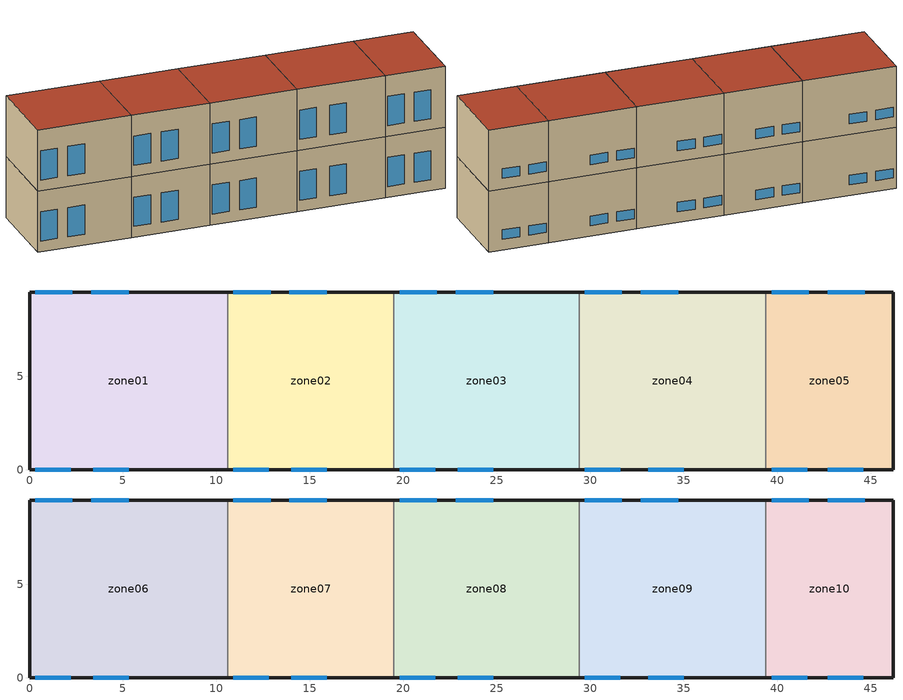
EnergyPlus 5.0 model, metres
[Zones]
zone01
 floor ground (GROUND_FLOOR): 10.6,9.5 10.6,0 0,0 0,9.5 z0
 wall outside (EXT_WALL): 10.6,9.5 0,9.5 0,0 10.6,0 z0:7.1
 wall to zone02 (ADJ_WALL): 10.6,0 10.6,9.5 z0:7.1
 window (EXT_WINDOW1): 0.3,0 2.2,0 / 3.4,0 5.3,0 z1.25:4.65; 2.3,9.5 0.3,9.5 / 5.3,9.5 3.3,9.5 z1.25:2.35
 ceiling to zone06 (ADJ_CEILING): 0,9.5 0,0 10.6,0 10.6,9.5 z7.1
zone02
 floor ground (GROUND_FLOOR): 19.5,9.5 19.5,0 10.6,0 10.6,9.5 z0
 wall outside (EXT_WALL): 19.5,9.5 10.6,9.5 / 10.6,0 19.5,0 z0:7.1
 wall to zone03 (ADJ_WALL): 19.5,0 19.5,9.5 z0:7.1
 wall to zone01 (ADJ_WALL): 10.6,9.5 10.6,0 z0:7.1
 window (EXT_WINDOW1): 10.9,0 12.8,0 / 14,0 15.9,0 z1.25:4.65; 12.9,9.5 10.9,9.5 / 15.9,9.5 13.9,9.5 z1.25:2.35
 ceiling to zone07 (ADJ_CEILING): 10.6,9.5 10.6,0 19.5,0 19.5,9.5 z7.1
zone03
 floor ground (GROUND_FLOOR): 29.4,9.5 29.4,0 19.5,0 19.5,9.5 z0
 wall outside (EXT_WALL): 29.4,9.5 19.5,9.5 / 19.5,0 29.4,0 z0:7.1
 wall to zone04 (ADJ_WALL): 29.4,0 29.4,9.5 z0:7.1
 wall to zone02 (ADJ_WALL): 19.5,9.5 19.5,0 z0:7.1
 window (EXT_WINDOW1): 19.8,0 21.7,0 / 22.9,0 24.8,0 z1.25:4.65; 21.8,9.5 19.8,9.5 / 24.8,9.5 22.8,9.5 z1.25:2.35
 ceiling to zone08 (ADJ_CEILING): 19.5,9.5 19.5,0 29.4,0 29.4,9.5 z7.1
zone04
 floor ground (GROUND_FLOOR): 39.4,9.5 39.4,0 29.4,0 29.4,9.5 z0
 wall outside (EXT_WALL): 39.4,9.5 29.4,9.5 / 29.4,0 39.4,0 z0:7.1
 wall to zone05 (ADJ_WALL): 39.4,0 39.4,9.5 z0:7.1
 wall to zone03 (ADJ_WALL): 29.4,9.5 29.4,0 z0:7.1
 window (EXT_WINDOW1): 29.7,0 31.6,0 / 33.1,0 35,0 z1.25:4.65; 31.7,9.5 29.7,9.5 / 34.7,9.5 32.7,9.5 z1.25:2.35
 ceiling to zone09 (ADJ_CEILING): 29.4,9.5 29.4,0 39.4,0 39.4,9.5 z7.1
zone05
 floor ground (GROUND_FLOOR): 46.2,9.5 46.2,0 39.4,0 39.4,9.5 z0
 wall outside (EXT_WALL): 39.4,0 46.2,0 46.2,9.5 39.4,9.5 z0:7.1
 wall to zone04 (ADJ_WALL): 39.4,9.5 39.4,0 z0:7.1
 window (EXT_WINDOW1): 39.7,0 41.6,0 / 42.7,0 44.6,0 z1.25:4.65; 41.7,9.5 39.7,9.5 / 44.7,9.5 42.7,9.5 z1.25:2.35
 ceiling to zone10 (ADJ_CEILING): 39.4,9.5 39.4,0 46.2,0 46.2,9.5 z7.1
zone06
 floor to zone01 (ADJ_CEILING): 10.6,9.5 10.6,0 0,0 0,9.5 z7.1
 wall outside (EXT_WALL): 10.6,9.5 0,9.5 0,0 10.6,0 z7.1:14.2
 wall to zone07 (ADJ_WALL): 10.6,0 10.6,9.5 z7.1:14.2
 window (EXT_WINDOW1): 0.3,0 2.2,0 / 3.4,0 5.3,0 z8.35:11.75; 2.3,9.5 0.3,9.5 / 5.3,9.5 3.3,9.5 z8.35:9.45
 roof outside (EXT_ROOF): 0,9.5 0,0 10.6,0 10.6,9.5 z14.2
zone07
 floor to zone02 (ADJ_CEILING): 19.5,9.5 19.5,0 10.6,0 10.6,9.5 z7.1
 wall outside (EXT_WALL): 19.5,9.5 10.6,9.5 / 10.6,0 19.5,0 z7.1:14.2
 wall to zone08 (ADJ_WALL): 19.5,0 19.5,9.5 z7.1:14.2
 wall to zone06 (ADJ_WALL): 10.6,9.5 10.6,0 z7.1:14.2
 window (EXT_WINDOW1): 10.9,0 12.8,0 / 14,0 15.9,0 z8.35:11.75; 12.9,9.5 10.9,9.5 / 15.9,9.5 13.9,9.5 z8.35:9.45
 roof outside (EXT_ROOF): 10.6,9.5 10.6,0 19.5,0 19.5,9.5 z14.2
zone08
 floor to zone03 (ADJ_CEILING): 29.4,9.5 29.4,0 19.5,0 19.5,9.5 z7.1
 wall outside (EXT_WALL): 29.4,9.5 19.5,9.5 / 19.5,0 29.4,0 z7.1:14.2
 wall to zone09 (ADJ_WALL): 29.4,0 29.4,9.5 z7.1:14.2
 wall to zone07 (ADJ_WALL): 19.5,9.5 19.5,0 z7.1:14.2
 window (EXT_WINDOW1): 19.8,0 21.7,0 / 22.9,0 24.8,0 z8.35:11.75; 21.8,9.5 19.8,9.5 / 24.8,9.5 22.8,9.5 z8.35:9.45
 roof outside (EXT_ROOF): 19.5,9.5 19.5,0 29.4,0 29.4,9.5 z14.2
zone09
 floor to zone04 (ADJ_CEILING): 39.4,9.5 39.4,0 29.4,0 29.4,9.5 z7.1
 wall outside (EXT_WALL): 39.4,9.5 29.4,9.5 / 29.4,0 39.4,0 z7.1:14.2
 wall to zone10 (ADJ_WALL): 39.4,0 39.4,9.5 z7.1:14.2
 wall to zone08 (ADJ_WALL): 29.4,9.5 29.4,0 z7.1:14.2
 window (EXT_WINDOW1): 29.7,0 31.6,0 / 33.1,0 35,0 z8.35:11.75; 31.7,9.5 29.7,9.5 / 34.7,9.5 32.7,9.5 z8.35:9.45
 roof outside (EXT_ROOF): 29.4,9.5 29.4,0 39.4,0 39.4,9.5 z14.2
zone10
 floor to zone05 (ADJ_CEILING): 46.2,9.5 46.2,0 39.4,0 39.4,9.5 z7.1
 wall outside (EXT_WALL): 39.4,0 46.2,0 46.2,9.5 39.4,9.5 z7.1:14.2
 wall to zone09 (ADJ_WALL): 39.4,9.5 39.4,0 z7.1:14.2
 window (EXT_WINDOW1): 39.7,0 41.6,0 / 42.7,0 44.6,0 z8.35:11.75; 41.7,9.5 39.7,9.5 / 44.7,9.5 42.7,9.5 z8.35:9.45
 roof outside (EXT_ROOF): 39.4,9.5 39.4,0 46.2,0 46.2,9.5 z14.2
[Building]
TRNSYS18: North Axis {deg}=0; Terrain=City; Loads Convergence Tolerance Value=0; Temperature Convergence Tolerance Value {deltaC}=0; Solar Distribution=FullInteriorAndExterior; Maximum Number of Warmup Days=0
[Site:Location]
not used: Latitude {deg}=0; Longitude {deg}=0; Time Zone {hr}=0; Elevation {m}=0
[Construction]
GROUND_FLOOR; EXT_WALL; EXT_ROOF; ADJ_WALL; ADJ_CEILING; EXT_WINDOW1: 
[WindowProperty:ShadingControl]
ESHADE=0; ISHADE=INPUT 1*MAX_ISHADE : SHADECNTRL=ISHADE_INTERNAL
[SurfaceProperty:OtherSideCoefficients]
BOUNDARY=IDENTICAL; BOUNDARY=INPUT 1*TBOUNDARY; BOUNDARY=INPUT 1*TBOUNDARY_2; BOUNDARY=INPUT 1*TBOUNDARY_3; BOUNDARY=INPUT 1*TGROUND; BOUNDARY=20; BOUNDARY=15
[Zone] Multiplier=1
zone01; zone02; zone03; zone04; zone05; zone06; zone07; zone08; zone09; zone10
